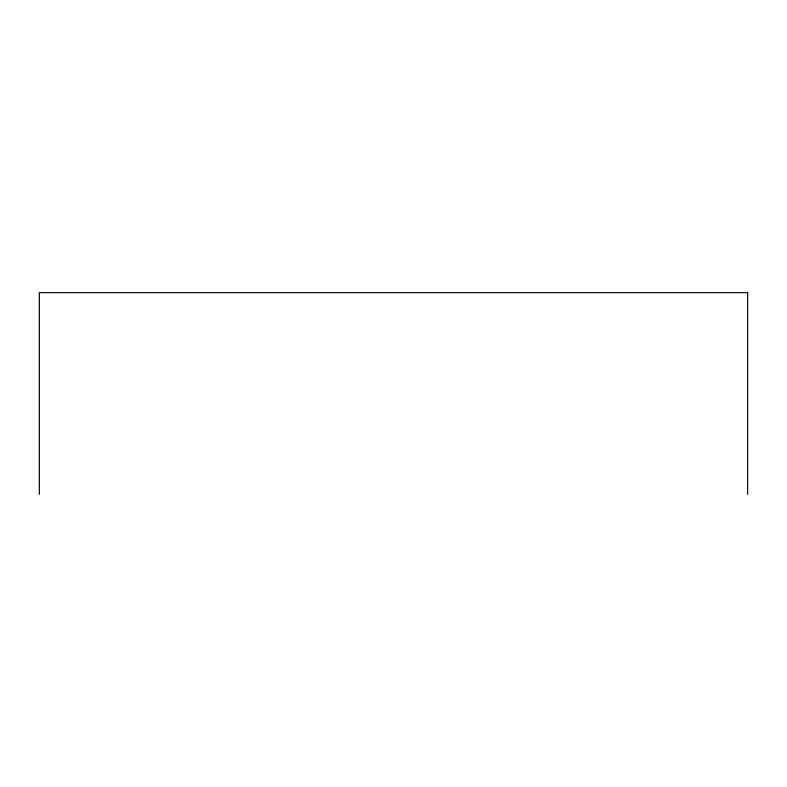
<?xml version="1.0" encoding="UTF-8"?>
<svg xmlns="http://www.w3.org/2000/svg" width="787" height="787" viewBox="0 0 787 787"><rect width="100%" height="100%" fill="white"/><g stroke="black" fill="none" stroke-linecap="round" stroke-linejoin="round"><path stroke-width="1.18" d="M747.65 494.354L747.65 292.646L39.35 292.646L39.35 494.354"/></g></svg>
